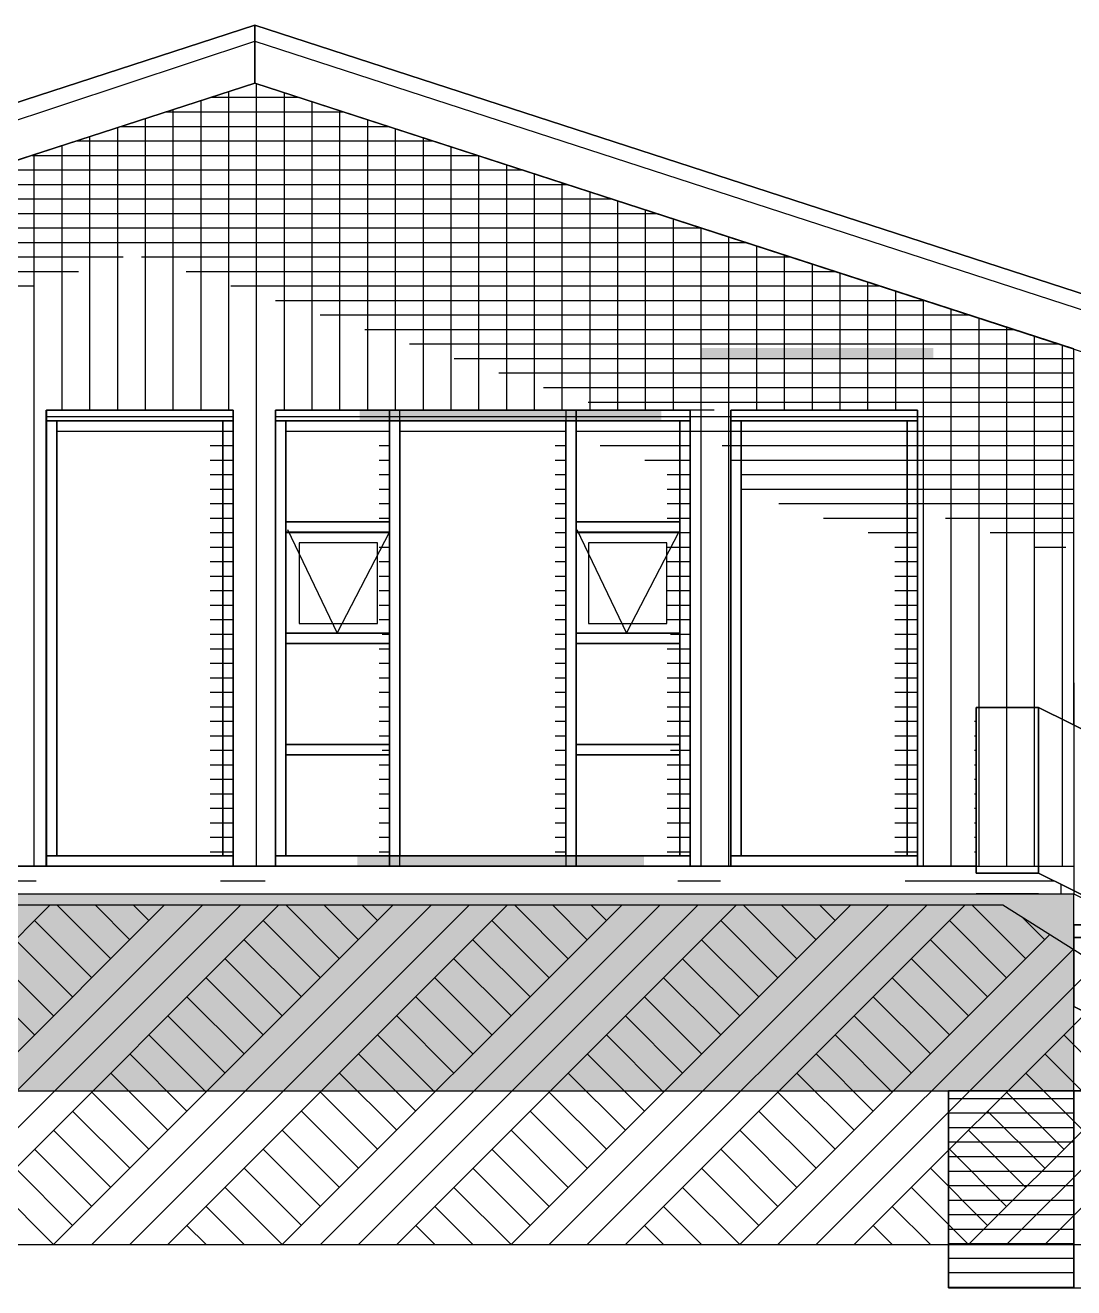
# Model space of a CAD drawing. Header units: millimetres. Extents: x -242231 to 419123, y -2399 to 525285.
# Drawn here: x -213990 to -208934, y 79972 to 86063 of the extents above; entities that cross this region are included whole.
import ezdxf

# ---------------------------------------------------------------- set-up
doc = ezdxf.new("R2010")
doc.units = ezdxf.units.MM
for name, color, linetype in [('2D lines', 7, 'Continuous'), ('Marker - Section', 7, 'Continuous'), ('Roof', 7, 'Continuous'), ('Slabs', 7, 'Continuous'), ('Stairs', 7, 'Continuous'), ('Walls', 7, 'Continuous')]:
    doc.layers.add(name, color=color, linetype=linetype)

msp = doc.modelspace()

# ---------------------------------------------------------------- hatches: boundary and pattern name
at = {"layer": 'Marker - Section', "linetype": 'Continuous', "lineweight": 15}
for points in [[(-210730.669, 84505.099), (-210730.669, 84455.099), (-209610.766, 84455.099), (-209610.766, 84505.099)], [(-212377.391, 84205.099), (-212377.391, 84155.099), (-210923.185, 84155.099), (-210923.185, 84205.099)]]:
    msp.add_hatch(color=253, dxfattribs=at).paths.add_polyline_path(points, flags=0)
at = {"layer": 'Marker - Section', "linetype": 'Continuous', "lineweight": 0}
msp.add_hatch(color=255, dxfattribs=at).paths.add_polyline_path([(-212389.832, 82055.099), (-212389.832, 82005.099), (-211006.419, 82005.099), (-211006.419, 82055.099)], flags=0)
at = {"layer": 'Slabs', "linetype": 'Continuous', "lineweight": 0}
msp.add_hatch(color=255, dxfattribs=at).paths.add_polyline_path([(-224769.473, 80921.899), (-208934.275, 80921.899), (-208934.275, 81871.899), (-224769.473, 81871.899)], flags=0)

# ---------------------------------------------------------------- linework, layer by layer
for p, q in [((-212883.536, 86062.809), (-217522.532, 84555.508)), ((-208333.647, 84584.46), (-212883.536, 86062.809)), ((-212883.536, 86062.809), (-212883.536, 85784.178)), ((-212883.536, 85784.178), (-212883.536, 86062.809)), ((-217440.645, 84303.484), (-212883.536, 85784.178)), ((-212883.536, 85784.178), (-214433.524, 85280.557)), ((-208934.275, 84500.986), (-212883.536, 85784.178)), ((-212883.536, 85784.178), (-208415.534, 84332.437)), ((-208934.275, 82687.463), (-208934.275, 84500.986)), ((-213888.356, 82005.099), (-213888.356, 84205.099)), ((-213888.356, 84205.099), (-212988.356, 84205.099)), ((-212988.356, 84205.099), (-213888.356, 84205.099)), ((-213888.356, 84205.099), (-213888.356, 84155.099)), ((-212988.356, 84205.099), (-212988.356, 82005.099)), ((-212988.356, 84155.099), (-212988.356, 84205.099)), ((-212783.854, 82005.099), (-212783.854, 84205.099)), ((-212783.854, 84205.099), (-210784.259, 84205.099)), ((-212233.854, 84205.099), (-212783.854, 84205.099)), ((-212783.854, 84205.099), (-212783.854, 84155.099)), ((-212233.854, 84155.099), (-212233.854, 84205.099)), ((-211333.854, 84205.099), (-212233.854, 84205.099)), ((-212233.854, 84205.099), (-212233.854, 84155.099)), ((-210784.259, 84205.099), (-211333.854, 84205.099)), ((-211333.854, 84205.099), (-211333.854, 84155.099)), ((-211333.854, 84155.099), (-211333.854, 84205.099)), ((-210784.259, 84205.099), (-210784.259, 82005.099)), ((-210784.259, 84155.099), (-210784.259, 84205.099)), ((-210587.474, 82005.099), (-210587.474, 84205.099)), ((-210587.474, 84205.099), (-209687.474, 84205.099)), ((-209687.474, 84205.099), (-210587.474, 84205.099)), ((-210587.474, 84205.099), (-210587.474, 84155.099)), ((-209687.474, 84205.099), (-209687.474, 82005.099)), ((-209687.474, 84155.099), (-209687.474, 84205.099)), ((-213888.356, 84155.099), (-213838.356, 84155.099)), ((-213838.356, 84155.099), (-213888.356, 84155.099)), ((-213888.356, 84155.099), (-213888.356, 82055.099)), ((-213038.356, 84155.099), (-213838.356, 84155.099)), ((-213838.356, 84155.099), (-213838.356, 82055.099)), ((-213838.356, 84155.099), (-213038.356, 84155.099)), ((-213838.356, 82055.099), (-213838.356, 84155.099)), ((-213038.356, 82055.099), (-213038.356, 84155.099)), ((-213038.356, 84155.099), (-212988.356, 84155.099)), ((-213038.356, 84155.099), (-213038.356, 82055.099)), ((-212988.356, 84155.099), (-213038.356, 84155.099)), ((-212988.356, 82055.099), (-212988.356, 84155.099)), ((-212733.854, 84155.099), (-212783.854, 84155.099)), ((-212783.854, 84155.099), (-212783.854, 82055.099)), ((-212783.854, 84155.099), (-212733.854, 84155.099)), ((-212233.854, 84155.099), (-212733.854, 84155.099)), ((-212733.854, 84155.099), (-212733.854, 83667.674)), ((-212733.854, 82055.099), (-212733.854, 84155.099)), ((-212733.854, 84155.099), (-212233.854, 84155.099)), ((-212233.854, 83667.674), (-212233.854, 84155.099)), ((-212233.854, 84155.099), (-212183.854, 84155.099)), ((-212183.854, 84155.099), (-212233.854, 84155.099)), ((-212233.854, 84155.099), (-212233.854, 82055.099)), ((-211384.259, 84155.099), (-212183.854, 84155.099)), ((-212183.854, 84155.099), (-212183.854, 82055.099)), ((-212183.854, 84155.099), (-211383.854, 84155.099)), ((-212183.854, 82055.099), (-212183.854, 84155.099)), ((-211383.854, 84155.099), (-211384.259, 84155.099)), ((-211384.259, 84155.099), (-211384.259, 82055.099)), ((-211384.259, 82055.099), (-211384.259, 84155.099)), ((-211383.854, 82055.099), (-211383.854, 84155.099)), ((-211383.854, 84155.099), (-211333.854, 84155.099)), ((-211383.854, 84155.099), (-211383.854, 82055.099)), ((-211333.854, 84155.099), (-211383.854, 84155.099)), ((-210834.259, 84155.099), (-211333.854, 84155.099)), ((-211333.854, 84155.099), (-211333.854, 83667.674)), ((-211333.854, 84155.099), (-210834.259, 84155.099)), ((-211333.854, 82055.099), (-211333.854, 84155.099)), ((-210834.259, 83667.674), (-210834.259, 84155.099)), ((-210834.259, 84155.099), (-210784.259, 84155.099)), ((-210834.259, 84155.099), (-210834.259, 82055.099)), ((-210784.259, 84155.099), (-210834.259, 84155.099)), ((-210784.259, 82055.099), (-210784.259, 84155.099)), ((-210587.474, 84155.099), (-210537.474, 84155.099)), ((-210537.474, 84155.099), (-210587.474, 84155.099)), ((-210587.474, 84155.099), (-210587.474, 82055.099)), ((-209737.474, 84155.099), (-210537.474, 84155.099)), ((-210537.474, 84155.099), (-210537.474, 82055.099)), ((-210537.474, 84155.099), (-209737.474, 84155.099)), ((-210537.474, 82055.099), (-210537.474, 84155.099)), ((-209737.474, 82055.099), (-209737.474, 84155.099)), ((-209737.474, 84155.099), (-209687.474, 84155.099)), ((-209737.474, 84155.099), (-209737.474, 82055.099)), ((-209687.474, 84155.099), (-209737.474, 84155.099)), ((-209687.474, 82055.099), (-209687.474, 84155.099)), ((-212733.854, 83667.674), (-212233.854, 83667.674)), ((-212233.854, 83667.674), (-212733.854, 83667.674)), ((-212733.854, 83667.674), (-212733.854, 83617.574)), ((-212233.854, 83617.574), (-212233.854, 83667.674)), ((-211333.854, 83667.674), (-210834.259, 83667.674)), ((-211333.854, 83667.674), (-211333.854, 83617.574)), ((-210834.259, 83667.674), (-211333.854, 83667.674)), ((-210834.259, 83617.574), (-210834.259, 83667.674)), ((-212233.854, 83617.574), (-212733.854, 83617.574)), ((-212733.854, 83617.574), (-212733.854, 83130.149)), ((-212733.854, 83617.574), (-212233.854, 83617.574)), ((-212233.854, 83130.149), (-212233.854, 83617.574)), ((-210834.259, 83617.574), (-211333.854, 83617.574)), ((-211333.854, 83617.574), (-211333.854, 83130.149)), ((-211333.854, 83617.574), (-210834.259, 83617.574)), ((-210834.259, 83130.149), (-210834.259, 83617.574)), ((-212733.854, 83130.149), (-212233.854, 83130.149)), ((-212233.854, 83130.149), (-212733.854, 83130.149)), ((-212733.854, 83130.149), (-212733.854, 83080.049)), ((-212233.854, 83080.049), (-212733.854, 83080.049)), ((-212733.854, 83080.049), (-212733.854, 82592.624)), ((-212733.854, 83080.049), (-212233.854, 83080.049)), ((-212233.854, 83080.049), (-212233.854, 83130.149)), ((-212233.854, 82592.624), (-212233.854, 83080.049)), ((-211333.854, 83130.149), (-210834.259, 83130.149)), ((-211333.854, 83130.149), (-211333.854, 83080.049)), ((-210834.259, 83130.149), (-211333.854, 83130.149)), ((-210834.259, 83080.049), (-211333.854, 83080.049)), ((-211333.854, 83080.049), (-211333.854, 82592.624)), ((-211333.854, 83080.049), (-210834.259, 83080.049)), ((-210834.259, 83080.049), (-210834.259, 83130.149)), ((-210834.259, 82592.624), (-210834.259, 83080.049)), ((-209405.335, 82771.799), (-209405.335, 82771.899)), ((-209405.335, 82771.899), (-209103.935, 82771.899)), ((-209103.935, 82771.899), (-209405.335, 82771.899)), ((-209405.335, 82771.899), (-209405.335, 82771.799)), ((-209405.335, 82005.099), (-209405.335, 82771.799)), ((-209405.335, 82771.799), (-209103.935, 82771.799)), ((-209103.935, 82771.799), (-209405.335, 82771.799)), ((-209405.335, 82771.799), (-209405.335, 81972.099)), ((-209103.935, 82771.899), (-208934.275, 82687.463)), ((-209103.935, 82771.799), (-209103.935, 82771.899)), ((-208802.535, 82621.899), (-209103.935, 82771.899)), ((-209103.935, 82771.899), (-209103.935, 82771.799)), ((-209103.935, 81972.099), (-209103.935, 82771.799)), ((-209103.935, 82771.799), (-208802.535, 82621.799)), ((-208802.535, 82621.799), (-209103.935, 82771.799)), ((-209103.935, 82771.799), (-209103.935, 81972.099)), ((-212733.854, 82592.624), (-212233.854, 82592.624)), ((-212233.854, 82592.624), (-212733.854, 82592.624)), ((-212733.854, 82592.624), (-212733.854, 82542.524)), ((-212233.854, 82542.524), (-212733.854, 82542.524)), ((-212733.854, 82542.524), (-212733.854, 82055.099)), ((-212733.854, 82542.524), (-212233.854, 82542.524)), ((-212233.854, 82542.524), (-212233.854, 82592.624)), ((-212233.854, 82055.099), (-212233.854, 82542.524)), ((-211333.854, 82592.624), (-210834.259, 82592.624)), ((-211333.854, 82592.624), (-211333.854, 82542.524)), ((-210834.259, 82592.624), (-211333.854, 82592.624)), ((-210834.259, 82542.524), (-211333.854, 82542.524)), ((-211333.854, 82542.524), (-211333.854, 82055.099)), ((-211333.854, 82542.524), (-210834.259, 82542.524)), ((-210834.259, 82542.524), (-210834.259, 82592.624)), ((-210834.259, 82055.099), (-210834.259, 82542.524)), ((-213888.356, 82055.099), (-213838.356, 82055.099)), ((-213838.356, 82055.099), (-213888.356, 82055.099)), ((-213888.356, 82055.099), (-213888.356, 82005.099)), ((-213838.356, 82055.099), (-213038.356, 82055.099)), ((-213038.356, 82055.099), (-213838.356, 82055.099)), ((-213038.356, 82055.099), (-212988.356, 82055.099)), ((-212988.356, 82055.099), (-213038.356, 82055.099)), ((-212988.356, 82005.099), (-212988.356, 82055.099)), ((-212783.854, 82055.099), (-212733.854, 82055.099)), ((-212733.854, 82055.099), (-212783.854, 82055.099)), ((-212783.854, 82055.099), (-212783.854, 82005.099)), ((-212733.854, 82055.099), (-212233.854, 82055.099)), ((-212233.854, 82055.099), (-212733.854, 82055.099)), ((-212233.854, 82005.099), (-212233.854, 82055.099)), ((-212183.854, 82055.099), (-212233.854, 82055.099)), ((-212233.854, 82055.099), (-212233.854, 82005.099)), ((-212233.854, 82055.099), (-212183.854, 82055.099)), ((-212183.854, 82055.099), (-211384.259, 82055.099)), ((-211383.854, 82055.099), (-212183.854, 82055.099)), ((-211384.259, 82055.099), (-211383.854, 82055.099)), ((-211333.854, 82055.099), (-211383.854, 82055.099)), ((-211383.854, 82055.099), (-211333.854, 82055.099)), ((-211333.854, 82055.099), (-210834.259, 82055.099)), ((-210834.259, 82055.099), (-211333.854, 82055.099)), ((-211333.854, 82055.099), (-211333.854, 82005.099)), ((-211333.854, 82005.099), (-211333.854, 82055.099)), ((-210784.259, 82055.099), (-210834.259, 82055.099)), ((-210834.259, 82055.099), (-210784.259, 82055.099)), ((-210784.259, 82005.099), (-210784.259, 82055.099)), ((-210587.474, 82055.099), (-210537.474, 82055.099)), ((-210537.474, 82055.099), (-210587.474, 82055.099)), ((-210587.474, 82055.099), (-210587.474, 82005.099)), ((-210537.474, 82055.099), (-209737.474, 82055.099)), ((-209737.474, 82055.099), (-210537.474, 82055.099)), ((-209737.474, 82055.099), (-209687.474, 82055.099)), ((-209687.474, 82055.099), (-209737.474, 82055.099)), ((-209687.474, 82005.099), (-209687.474, 82055.099)), ((-214433.524, 82005.099), (-213888.356, 82005.099)), ((-209405.335, 82005.099), (-214153.524, 82005.099)), ((-213888.356, 82005.099), (-212988.356, 82005.099)), ((-212988.356, 82005.099), (-212783.854, 82005.099)), ((-212783.854, 82005.099), (-212233.854, 82005.099)), ((-212233.854, 82005.099), (-211333.854, 82005.099)), ((-211333.854, 82005.099), (-210784.259, 82005.099)), ((-210784.259, 82005.099), (-210587.474, 82005.099)), ((-210587.474, 82005.099), (-209687.474, 82005.099)), ((-209687.474, 82005.099), (-209405.335, 82005.099)), ((-209405.335, 81972.099), (-209405.335, 82005.099)), ((-209103.935, 81972.099), (-209405.335, 81972.099)), ((-209405.335, 81972.099), (-209405.335, 81971.999)), ((-209405.335, 81972.099), (-209103.935, 81972.099)), ((-209405.335, 81971.999), (-209405.335, 81972.099)), ((-209405.335, 81971.999), (-209103.935, 81971.999)), ((-209103.935, 81971.999), (-209405.335, 81971.999)), ((-209103.935, 81971.999), (-209103.935, 81972.099)), ((-208802.535, 81822.099), (-209103.935, 81972.099)), ((-209103.935, 81972.099), (-209103.935, 81971.999)), ((-209103.935, 81972.099), (-208802.535, 81822.099)), ((-209103.935, 81971.999), (-208802.535, 81821.999)), ((-208994.477, 81917.524), (-209103.935, 81971.999)), ((-214373.817, 81871.899), (-209405.335, 81871.899)), ((-209103.935, 81871.999), (-209405.335, 81871.999)), ((-209405.335, 81871.999), (-209405.335, 81871.899)), ((-209405.335, 81871.899), (-209405.335, 81871.999)), ((-209405.335, 81871.999), (-209103.935, 81871.999)), ((-209405.335, 81871.899), (-209103.935, 81871.899)), ((-209103.935, 81871.899), (-209103.935, 81871.999)), ((-209103.935, 81871.999), (-209103.935, 81871.899)), ((-209103.935, 81871.899), (-208994.477, 81871.899)), ((-208994.477, 81871.899), (-208994.477, 81917.524)), ((-208934.275, 81721.999), (-208934.275, 81661.999)), ((-208802.535, 81721.999), (-208934.275, 81721.999)), ((-208852.535, 81661.999), (-208934.275, 81661.999)), ((-208934.275, 81661.999), (-208934.275, 81329.28)), ((-208934.275, 81661.999), (-208802.535, 81661.999)), ((-208934.275, 81329.28), (-208852.535, 81288.6)), ((-208934.275, 80921.899), (-209538.468, 80921.899)), ((-209538.468, 80921.899), (-209538.468, 79971.899)), ((-208934.275, 79971.899), (-208934.275, 80921.899)), ((-193043.553, 80921.899), (-208934.275, 80921.899)), ((-208934.275, 80921.899), (-208934.275, 79971.899)), ((-209538.468, 79971.899), (-208934.275, 79971.899)), ((-208934.275, 79971.899), (-193043.553, 79971.899))]:
    msp.add_line(p, q)
at = {"layer": '2D lines', "linetype": 'Continuous'}
for p, q in [((-217447.875, 84475.099), (-212883.536, 85986.134)), ((-212883.536, 85986.134), (-208356.027, 84515.057)), ((-210667.613, 84205.099), (-212481.427, 84205.099)), ((-212000.397, 84205.099), (-211127.866, 84205.099)), ((-212110.726, 84155.099), (-211385.093, 84155.099)), ((-212726.428, 83630.225), (-212485.897, 83130.149)), ((-211331.035, 83630.225), (-211090.503, 83130.149)), ((-212485.897, 83130.149), (-212233.854, 83617.574)), ((-211090.503, 83130.149), (-210838.461, 83617.574)), ((-212308.229, 82055.099), (-211020.291, 82055.099)), ((-212776.257, 82005.099), (-210575.043, 82005.099))]:
    msp.add_line(p, q, dxfattribs=at)
at = {"layer": 'Marker - Section', "linetype": 'Continuous'}
for p, q in [((-212883.092, 85783.653), (-214500.216, 85258.44)), ((-208933.831, 84500.46), (-212883.092, 85783.653)), ((-213889.853, 82005.099), (-213889.853, 84205.099)), ((-213889.853, 84205.099), (-212988.356, 84205.099)), ((-212988.356, 84205.099), (-212988.356, 82005.099)), ((-212783.854, 82005.099), (-212783.854, 84205.099)), ((-212783.854, 84205.099), (-210783.747, 84205.099)), ((-210783.747, 84205.099), (-210783.747, 82005.099)), ((-210586.562, 84205.099), (-209687.474, 84205.099)), ((-210586.562, 82005.099), (-210586.562, 84205.099)), ((-209687.474, 84205.099), (-209687.474, 82005.099)), ((-212668.973, 83565.04), (-212668.973, 83176.348)), ((-212291.479, 83565.04), (-212668.973, 83565.04)), ((-212291.479, 83176.348), (-212291.479, 83565.04)), ((-211273.58, 83565.04), (-211273.58, 83176.348)), ((-210896.086, 83565.04), (-211273.58, 83565.04)), ((-210896.086, 83176.348), (-210896.086, 83565.04)), ((-212668.973, 83176.348), (-212291.479, 83176.348)), ((-211273.58, 83176.348), (-210896.086, 83176.348)), ((-208933.831, 82890.421), (-208934.275, 81871.899)), ((-214500.216, 82005.099), (-213889.853, 82005.099)), ((-212988.356, 82005.099), (-212783.854, 82005.099)), ((-210783.747, 82005.099), (-210586.562, 82005.099)), ((-209687.474, 82005.099), (-208933.831, 82005.099)), ((-208934.275, 81871.899), (-207303.93, 81052.205)), ((-209275.803, 81817.105), (-233508.406, 81817.105)), ((-207782.294, 80874.061), (-209275.803, 81817.105)), ((-233508.406, 80180.428), (-200818.017, 80180.428))]:
    msp.add_line(p, q, dxfattribs=at)
at = {"layer": 'Marker - Section', "color": 251, "linetype": 'Continuous', "lineweight": 25}
for p, q in [((-212876.398, 85781.478), (-212876.398, 82005.099)), ((-213010.398, 85742.307), (-213010.398, 84205.099)), ((-212742.398, 85737.939), (-212742.398, 84205.099)), ((-213278.398, 85655.265), (-213278.398, 84205.099)), ((-213144.398, 85698.786), (-213144.398, 84205.099)), ((-212608.398, 85694.4), (-212608.398, 84205.099)), ((-212474.398, 85650.86), (-212474.398, 84205.099)), ((-213412.398, 85611.744), (-213412.398, 84205.099)), ((-212340.398, 85607.321), (-212340.398, 84205.099)), ((-213680.398, 85524.702), (-213680.398, 84205.099)), ((-213546.398, 85568.223), (-213546.398, 84205.099)), ((-212206.398, 85563.782), (-212206.398, 84205.099)), ((-212072.398, 85520.243), (-212072.398, 84205.099)), ((-213814.398, 85481.181), (-213814.398, 84205.099)), ((-211938.398, 85476.703), (-211938.398, 84205.099)), ((-213948.398, 85437.661), (-213948.398, 82005.099)), ((-211804.398, 85433.164), (-211804.398, 84205.099)), ((-211670.398, 85389.625), (-211670.398, 84205.099)), ((-211536.398, 85346.086), (-211536.398, 84205.099)), ((-211402.398, 85302.546), (-211402.398, 84205.099)), ((-211268.398, 85259.007), (-211268.398, 84205.099)), ((-211134.398, 85215.468), (-211134.398, 84205.099)), ((-211000.398, 85171.929), (-211000.398, 84205.099)), ((-210866.398, 85128.389), (-210866.398, 84205.099)), ((-210732.398, 85084.85), (-210732.398, 82005.099)), ((-210598.398, 85041.311), (-210598.398, 82005.099)), ((-210464.398, 84997.772), (-210464.398, 84205.099)), ((-210330.398, 84954.232), (-210330.398, 84205.099)), ((-210196.398, 84910.693), (-210196.398, 84205.099)), ((-210062.398, 84867.154), (-210062.398, 84205.099)), ((-209928.398, 84823.615), (-209928.398, 84205.099)), ((-209794.398, 84780.076), (-209794.398, 84205.099)), ((-209660.398, 84736.536), (-209660.398, 82005.099)), ((-209526.398, 84692.997), (-209526.398, 82005.099)), ((-209392.398, 84649.458), (-209392.398, 82005.099)), ((-209258.398, 84605.919), (-209258.398, 82005.099)), ((-209124.398, 84562.379), (-209124.398, 82005.099)), ((-208990.398, 84518.84), (-208990.398, 82005.099))]:
    msp.add_line(p, q, dxfattribs=at)
at = {"layer": 'Marker - Section', "color": 1, "linetype": 'Continuous', "lineweight": 0}
for p, q in [((-215508.626, 80180.428), (-213871.948, 81817.105)), ((-214957.082, 80180.428), (-213320.405, 81817.105)), ((-214773.235, 80180.428), (-213136.557, 81817.105)), ((-214589.387, 80180.428), (-212952.71, 81817.105)), ((-214405.539, 80180.428), (-212768.862, 81817.105)), ((-213853.996, 80180.428), (-212217.319, 81817.105)), ((-213578.224, 81559.286), (-213836.043, 81817.105)), ((-213670.148, 80180.428), (-212033.471, 81817.105)), ((-213486.3, 81651.21), (-213652.196, 81817.105)), ((-213486.3, 80180.428), (-211849.623, 81817.105)), ((-213394.377, 81743.134), (-213468.348, 81817.105)), ((-213302.453, 80180.428), (-211665.775, 81817.105)), ((-212750.909, 80180.428), (-211114.232, 81817.105)), ((-212475.138, 81559.286), (-212732.957, 81817.105)), ((-212567.062, 80180.428), (-210930.384, 81817.105)), ((-212383.214, 81651.21), (-212549.109, 81817.105)), ((-212383.214, 80180.428), (-210746.537, 81817.105)), ((-212291.29, 81743.134), (-212365.261, 81817.105)), ((-212199.366, 80180.428), (-210562.689, 81817.105)), ((-211647.823, 80180.428), (-210011.146, 81817.105)), ((-211372.051, 81559.286), (-211629.87, 81817.105)), ((-211463.975, 80180.428), (-209827.298, 81817.105)), ((-211280.127, 81651.21), (-211446.023, 81817.105)), ((-211280.127, 80180.428), (-209643.45, 81817.105)), ((-211188.203, 81743.134), (-211262.175, 81817.105)), ((-211096.28, 80180.428), (-209459.602, 81817.105)), ((-210268.965, 81559.286), (-210526.784, 81817.105)), ((-210177.041, 81651.21), (-210342.936, 81817.105)), ((-210085.117, 81743.134), (-210159.088, 81817.105)), ((-209165.878, 81559.286), (-209423.697, 81817.105)), ((-213670.148, 81467.362), (-213945.92, 81743.134)), ((-212567.062, 81467.362), (-212842.833, 81743.134)), ((-211463.975, 81467.362), (-211739.747, 81743.134)), ((-210360.889, 81467.362), (-210636.66, 81743.134)), ((-209257.802, 81467.362), (-209533.574, 81743.134)), ((-209073.954, 81651.21), (-209178.255, 81755.51)), ((-213762.072, 81375.438), (-214037.844, 81651.21)), ((-212658.985, 81375.438), (-212934.757, 81651.21)), ((-211555.899, 81375.438), (-211831.671, 81651.21)), ((-210452.812, 81375.438), (-210728.584, 81651.21)), ((-210544.736, 80180.428), (-209050.391, 81674.773)), ((-209349.726, 81375.438), (-209625.498, 81651.21)), ((-213853.996, 81283.514), (-214129.768, 81559.286)), ((-212750.909, 81283.514), (-213026.681, 81559.286)), ((-211647.823, 81283.514), (-211923.594, 81559.286)), ((-210544.736, 81283.514), (-210820.508, 81559.286)), ((-210360.889, 80180.428), (-208937.699, 81603.617)), ((-209441.65, 81283.514), (-209717.421, 81559.286)), ((-210177.041, 80180.428), (-208825.008, 81532.46)), ((-213945.92, 81191.59), (-214221.691, 81467.362)), ((-212842.833, 81191.59), (-213118.605, 81467.362)), ((-211739.747, 81191.59), (-212015.518, 81467.362)), ((-210636.66, 81191.59), (-210912.432, 81467.362)), ((-209993.193, 80180.428), (-208712.317, 81461.304)), ((-209533.574, 81191.59), (-209809.345, 81467.362)), ((-212934.757, 81099.666), (-213210.529, 81375.438)), ((-211831.671, 81099.666), (-212107.442, 81375.438)), ((-210728.584, 81099.666), (-211004.356, 81375.438)), ((-209625.498, 81099.666), (-209901.269, 81375.438)), ((-213026.681, 81007.743), (-213302.453, 81283.514)), ((-211923.594, 81007.743), (-212199.366, 81283.514)), ((-210820.508, 81007.743), (-211096.28, 81283.514)), ((-209717.421, 81007.743), (-209993.193, 81283.514)), ((-209441.65, 80180.428), (-208374.243, 81247.834)), ((-213118.605, 80915.819), (-213394.377, 81191.59)), ((-212015.518, 80915.819), (-212291.29, 81191.59)), ((-210912.432, 80915.819), (-211188.203, 81191.59)), ((-209809.345, 80915.819), (-210085.117, 81191.59)), ((-209257.802, 80180.428), (-208261.552, 81176.678)), ((-208706.259, 80915.819), (-208982.03, 81191.59)), ((-213210.529, 80823.895), (-213486.3, 81099.666)), ((-212107.442, 80823.895), (-212383.214, 81099.666)), ((-211004.356, 80823.895), (-211280.127, 81099.666)), ((-209901.269, 80823.895), (-210177.041, 81099.666)), ((-209073.954, 80180.428), (-208148.861, 81105.521)), ((-208798.183, 80823.895), (-209073.954, 81099.666)), ((-213302.453, 80731.971), (-213578.224, 81007.743)), ((-212199.366, 80731.971), (-212475.138, 81007.743)), ((-211096.28, 80731.971), (-211372.051, 81007.743)), ((-209993.193, 80731.971), (-210268.965, 81007.743)), ((-208890.106, 80731.971), (-209165.878, 81007.743)), ((-213394.377, 80640.047), (-213670.148, 80915.819)), ((-212291.29, 80640.047), (-212567.062, 80915.819)), ((-211188.203, 80640.047), (-211463.975, 80915.819)), ((-210085.117, 80640.047), (-210360.889, 80915.819)), ((-208982.03, 80640.047), (-209257.802, 80915.819)), ((-213486.3, 80548.123), (-213762.072, 80823.895)), ((-212383.214, 80548.123), (-212658.985, 80823.895)), ((-211280.127, 80548.123), (-211555.899, 80823.895)), ((-210177.041, 80548.123), (-210452.812, 80823.895)), ((-209073.954, 80548.123), (-209349.726, 80823.895)), ((-213578.224, 80456.199), (-213853.996, 80731.971)), ((-212475.138, 80456.199), (-212750.909, 80731.971)), ((-211372.051, 80456.199), (-211647.823, 80731.971)), ((-210268.965, 80456.199), (-210544.736, 80731.971)), ((-209165.878, 80456.199), (-209441.65, 80731.971)), ((-213670.148, 80364.275), (-213945.92, 80640.047)), ((-212567.062, 80364.275), (-212842.833, 80640.047)), ((-211463.975, 80364.275), (-211739.747, 80640.047)), ((-210360.889, 80364.275), (-210636.66, 80640.047)), ((-209257.802, 80364.275), (-209533.574, 80640.047)), ((-213762.072, 80272.352), (-214037.844, 80548.123)), ((-212658.985, 80272.352), (-212934.757, 80548.123)), ((-211555.899, 80272.352), (-211831.671, 80548.123)), ((-210452.812, 80272.352), (-210728.584, 80548.123)), ((-209349.726, 80272.352), (-209625.498, 80548.123)), ((-213853.996, 80180.428), (-214129.768, 80456.199)), ((-212750.909, 80180.428), (-213026.681, 80456.199)), ((-211647.823, 80180.428), (-211923.594, 80456.199)), ((-210544.736, 80180.428), (-210820.508, 80456.199)), ((-209441.65, 80180.428), (-209717.421, 80456.199)), ((-212934.757, 80180.428), (-213118.605, 80364.275)), ((-211831.671, 80180.428), (-212015.518, 80364.275)), ((-210728.584, 80180.428), (-210912.432, 80364.275)), ((-209625.498, 80180.428), (-209809.345, 80364.275)), ((-213118.605, 80180.428), (-213210.529, 80272.352)), ((-212015.518, 80180.428), (-212107.442, 80272.352)), ((-210912.432, 80180.428), (-211004.356, 80272.352)), ((-209809.345, 80180.428), (-209901.269, 80272.352))]:
    msp.add_line(p, q, dxfattribs=at)
at = {"layer": 'Roof', "linetype": 'Continuous'}
for p, q in [((-217522.532, 84555.508), (-212883.536, 86062.809)), ((-212883.536, 86062.809), (-208333.647, 84584.46)), ((-212883.536, 85784.178), (-212883.536, 86062.809)), ((-217440.645, 84303.484), (-212883.536, 85784.178)), ((-212883.536, 85784.178), (-208415.534, 84332.437))]:
    msp.add_line(p, q, dxfattribs=at)
at = {"layer": 'Roof', "color": 251, "linetype": 'Continuous', "lineweight": 25}
for p, q in [((-212887.143, 85995.099), (-212883.536, 85995.099)), ((-212887.143, 85925.099), (-212883.536, 85925.099)), ((-212887.143, 85855.099), (-212883.536, 85855.099)), ((-212887.143, 85785.099), (-212883.536, 85785.099))]:
    msp.add_line(p, q, dxfattribs=at)
at = {"layer": 'Slabs', "linetype": 'Continuous'}
for p, q in [((-213888.356, 82005.099), (-212988.356, 82005.099)), ((-212783.854, 82005.099), (-210784.259, 82005.099)), ((-210587.474, 82005.099), (-209687.474, 82005.099)), ((-224769.473, 81871.899), (-208934.275, 81871.899)), ((-208994.477, 81871.899), (-208994.477, 81917.524)), ((-208934.275, 80921.899), (-208934.275, 81871.899)), ((-224769.473, 80921.899), (-208934.275, 80921.899)), ((-209538.468, 79971.899), (-209538.468, 80921.899)), ((-208934.275, 80921.899), (-193043.553, 80921.899)), ((-208934.275, 79971.899), (-208934.275, 80921.899)), ((-209538.468, 79971.899), (-208934.275, 79971.899)), ((-208934.275, 79971.899), (-193043.553, 79971.899))]:
    msp.add_line(p, q, dxfattribs=at)
at = {"layer": 'Slabs', "color": 251, "linetype": 'Continuous', "lineweight": 25}
for p, q in [((-214373.817, 81935.099), (-213937.853, 81935.099)), ((-213048.35, 81935.099), (-212833.352, 81935.099)), ((-210844.253, 81935.099), (-210636.971, 81935.099)), ((-209747.468, 81935.099), (-209029.791, 81935.099)), ((-209538.468, 80885.099), (-208934.275, 80885.099)), ((-209538.468, 80815.099), (-208934.275, 80815.099)), ((-209538.468, 80745.099), (-208934.275, 80745.099)), ((-209538.468, 80675.099), (-208934.275, 80675.099)), ((-209538.468, 80605.099), (-208934.275, 80605.099)), ((-209538.468, 80535.099), (-208934.275, 80535.099)), ((-209538.468, 80465.099), (-208934.275, 80465.099)), ((-209538.468, 80395.099), (-208934.275, 80395.099)), ((-209538.468, 80325.099), (-208934.275, 80325.099)), ((-209538.468, 80255.099), (-208934.275, 80255.099)), ((-209538.468, 80185.099), (-208934.275, 80185.099)), ((-209538.468, 80115.099), (-208934.275, 80115.099)), ((-209538.468, 80045.099), (-208934.275, 80045.099)), ((-209538.468, 79975.099), (-208934.275, 79975.099))]:
    msp.add_line(p, q, dxfattribs=at)
at = {"layer": 'Stairs', "linetype": 'Continuous'}
for p, q in [((-209103.935, 82771.899), (-209405.335, 82771.899)), ((-209405.335, 81972.099), (-209405.335, 82771.799)), ((-208802.535, 82621.899), (-209103.935, 82771.899)), ((-209103.935, 81971.999), (-209405.335, 81971.999)), ((-208802.535, 81821.999), (-209103.935, 81971.999)), ((-209405.335, 81871.999), (-209103.935, 81871.999)), ((-209405.335, 81871.899), (-209405.335, 81871.999)), ((-209103.935, 81871.899), (-209103.935, 81871.999)), ((-208934.275, 81721.999), (-208802.535, 81721.999)), ((-208852.535, 81661.999), (-208934.275, 81661.999)), ((-208852.535, 81288.6), (-208934.275, 81329.28))]:
    msp.add_line(p, q, dxfattribs=at)
at = {"layer": 'Walls', "color": 251, "linetype": 'Continuous', "lineweight": 25}
for p, q in [((-213096.14, 85715.099), (-212670.932, 85715.099)), ((-213311.578, 85645.099), (-212455.494, 85645.099)), ((-213527.016, 85575.099), (-212240.056, 85575.099)), ((-213742.453, 85505.099), (-212024.619, 85505.099)), ((-213957.891, 85435.099), (-211809.181, 85435.099)), ((-214173.329, 85365.099), (-211593.743, 85365.099)), ((-214388.767, 85295.099), (-211378.305, 85295.099)), ((-214433.524, 85225.099), (-211162.867, 85225.099)), ((-214433.524, 85155.099), (-210947.429, 85155.099)), ((-214433.524, 85085.099), (-210731.992, 85085.099)), ((-214433.524, 85015.099), (-210516.554, 85015.099)), ((-214433.524, 84945.099), (-213517.845, 84945.099)), ((-213430.717, 84945.099), (-210301.116, 84945.099)), ((-214433.524, 84875.099), (-213733.282, 84875.099)), ((-213215.279, 84875.099), (-210085.678, 84875.099)), ((-214433.524, 84805.099), (-213948.72, 84805.099)), ((-212999.842, 84805.099), (-209870.24, 84805.099)), ((-212784.404, 84735.099), (-209654.802, 84735.099)), ((-212568.966, 84665.099), (-209439.365, 84665.099)), ((-212353.528, 84595.099), (-209223.927, 84595.099)), ((-212138.09, 84525.099), (-209008.489, 84525.099)), ((-211922.652, 84455.099), (-208934.275, 84455.099)), ((-211707.215, 84385.099), (-208934.275, 84385.099)), ((-211491.777, 84315.099), (-208934.275, 84315.099)), ((-211276.339, 84245.099), (-208934.275, 84245.099)), ((-213888.356, 84175.099), (-212988.356, 84175.099)), ((-212783.854, 84175.099), (-212233.854, 84175.099)), ((-212233.854, 84175.099), (-211333.854, 84175.099)), ((-211333.854, 84175.099), (-210784.259, 84175.099)), ((-210784.259, 84175.099), (-210587.474, 84175.099)), ((-210587.474, 84175.099), (-209687.474, 84175.099)), ((-209687.474, 84175.099), (-208934.275, 84175.099)), ((-213838.356, 84105.099), (-213038.356, 84105.099)), ((-213038.356, 84105.099), (-212988.356, 84105.099)), ((-212733.854, 84105.099), (-212233.854, 84105.099)), ((-212183.854, 84105.099), (-211384.259, 84105.099)), ((-211333.854, 84105.099), (-210834.259, 84105.099)), ((-210834.259, 84105.099), (-210784.259, 84105.099)), ((-210784.259, 84105.099), (-210587.474, 84105.099)), ((-210587.474, 84105.099), (-210537.474, 84105.099)), ((-210537.474, 84105.099), (-209737.474, 84105.099)), ((-209737.474, 84105.099), (-209687.474, 84105.099)), ((-209687.474, 84105.099), (-208934.275, 84105.099)), ((-213098.356, 84035.099), (-213038.356, 84035.099)), ((-213038.356, 84035.099), (-212988.356, 84035.099)), ((-212283.854, 84035.099), (-212233.854, 84035.099)), ((-211434.259, 84035.099), (-211384.259, 84035.099)), ((-211218.801, 84035.099), (-210834.259, 84035.099)), ((-210834.259, 84035.099), (-210784.259, 84035.099)), ((-210630.025, 84035.099), (-210587.474, 84035.099)), ((-210587.474, 84035.099), (-210537.474, 84035.099)), ((-210537.474, 84035.099), (-209737.474, 84035.099)), ((-209737.474, 84035.099), (-209687.474, 84035.099)), ((-209687.474, 84035.099), (-208934.275, 84035.099)), ((-213098.356, 83965.099), (-213038.356, 83965.099)), ((-213038.356, 83965.099), (-212988.356, 83965.099)), ((-212283.854, 83965.099), (-212233.854, 83965.099)), ((-211434.259, 83965.099), (-211384.259, 83965.099)), ((-211003.363, 83965.099), (-210834.259, 83965.099)), ((-210834.259, 83965.099), (-210784.259, 83965.099)), ((-210587.474, 83965.099), (-210537.474, 83965.099)), ((-210537.474, 83965.099), (-209737.474, 83965.099)), ((-209737.474, 83965.099), (-209687.474, 83965.099)), ((-209687.474, 83965.099), (-208934.275, 83965.099)), ((-213098.356, 83895.099), (-213038.356, 83895.099)), ((-213038.356, 83895.099), (-212988.356, 83895.099)), ((-212283.854, 83895.099), (-212233.854, 83895.099)), ((-211434.259, 83895.099), (-211384.259, 83895.099)), ((-210894.259, 83895.099), (-210834.259, 83895.099)), ((-210834.259, 83895.099), (-210784.259, 83895.099)), ((-210537.474, 83895.099), (-209737.474, 83895.099)), ((-209737.474, 83895.099), (-209687.474, 83895.099)), ((-209687.474, 83895.099), (-208934.275, 83895.099)), ((-213098.356, 83825.099), (-213038.356, 83825.099)), ((-213038.356, 83825.099), (-212988.356, 83825.099)), ((-212283.854, 83825.099), (-212233.854, 83825.099)), ((-211434.259, 83825.099), (-211384.259, 83825.099)), ((-210894.259, 83825.099), (-210834.259, 83825.099)), ((-210834.259, 83825.099), (-210784.259, 83825.099)), ((-210537.474, 83825.099), (-209737.474, 83825.099)), ((-209737.474, 83825.099), (-209687.474, 83825.099)), ((-209687.474, 83825.099), (-208934.275, 83825.099)), ((-213098.356, 83755.099), (-213038.356, 83755.099)), ((-213038.356, 83755.099), (-212988.356, 83755.099)), ((-212283.854, 83755.099), (-212233.854, 83755.099)), ((-211434.259, 83755.099), (-211384.259, 83755.099)), ((-210894.259, 83755.099), (-210834.259, 83755.099)), ((-210834.259, 83755.099), (-210784.259, 83755.099)), ((-210357.049, 83755.099), (-209737.474, 83755.099)), ((-209737.474, 83755.099), (-209687.474, 83755.099)), ((-209687.474, 83755.099), (-208934.275, 83755.099)), ((-213098.356, 83685.099), (-213038.356, 83685.099)), ((-213038.356, 83685.099), (-212988.356, 83685.099)), ((-212283.854, 83685.099), (-212233.854, 83685.099)), ((-211434.259, 83685.099), (-211384.259, 83685.099)), ((-210894.259, 83685.099), (-210834.259, 83685.099)), ((-210834.259, 83685.099), (-210784.259, 83685.099)), ((-210141.611, 83685.099), (-209737.474, 83685.099)), ((-209737.474, 83685.099), (-209687.474, 83685.099)), ((-209552.836, 83685.099), (-208934.275, 83685.099)), ((-213098.356, 83615.099), (-213038.356, 83615.099)), ((-213038.356, 83615.099), (-212988.356, 83615.099)), ((-212733.854, 83615.099), (-212233.854, 83615.099)), ((-211434.259, 83615.099), (-211384.259, 83615.099)), ((-211333.854, 83615.099), (-210834.259, 83615.099)), ((-210834.259, 83615.099), (-210784.259, 83615.099)), ((-209926.173, 83615.099), (-209737.474, 83615.099)), ((-209737.474, 83615.099), (-209687.474, 83615.099)), ((-209337.398, 83615.099), (-208934.275, 83615.099)), ((-213098.356, 83545.099), (-213038.356, 83545.099)), ((-213038.356, 83545.099), (-212988.356, 83545.099)), ((-212283.854, 83545.099), (-212233.854, 83545.099)), ((-211434.259, 83545.099), (-211384.259, 83545.099)), ((-210894.259, 83545.099), (-210834.259, 83545.099)), ((-210834.259, 83545.099), (-210784.259, 83545.099)), ((-209797.474, 83545.099), (-209737.474, 83545.099)), ((-209737.474, 83545.099), (-209687.474, 83545.099)), ((-209121.96, 83545.099), (-208972.266, 83545.099)), ((-213098.356, 83475.099), (-213038.356, 83475.099)), ((-213038.356, 83475.099), (-212988.356, 83475.099)), ((-212283.854, 83475.099), (-212233.854, 83475.099)), ((-211434.259, 83475.099), (-211384.259, 83475.099)), ((-210894.259, 83475.099), (-210834.259, 83475.099)), ((-210834.259, 83475.099), (-210784.259, 83475.099)), ((-209797.474, 83475.099), (-209737.474, 83475.099)), ((-209737.474, 83475.099), (-209687.474, 83475.099)), ((-213098.356, 83405.099), (-213038.356, 83405.099)), ((-213038.356, 83405.099), (-212988.356, 83405.099)), ((-212283.854, 83405.099), (-212233.854, 83405.099)), ((-211434.259, 83405.099), (-211384.259, 83405.099)), ((-210894.259, 83405.099), (-210834.259, 83405.099)), ((-210834.259, 83405.099), (-210784.259, 83405.099)), ((-209797.474, 83405.099), (-209737.474, 83405.099)), ((-209737.474, 83405.099), (-209687.474, 83405.099)), ((-213098.356, 83335.099), (-213038.356, 83335.099)), ((-213038.356, 83335.099), (-212988.356, 83335.099)), ((-212283.854, 83335.099), (-212233.854, 83335.099)), ((-211434.259, 83335.099), (-211384.259, 83335.099)), ((-210894.259, 83335.099), (-210834.259, 83335.099)), ((-210834.259, 83335.099), (-210784.259, 83335.099)), ((-209797.474, 83335.099), (-209737.474, 83335.099)), ((-209737.474, 83335.099), (-209687.474, 83335.099)), ((-213098.356, 83265.099), (-213038.356, 83265.099)), ((-213038.356, 83265.099), (-212988.356, 83265.099)), ((-212283.854, 83265.099), (-212233.854, 83265.099)), ((-211434.259, 83265.099), (-211384.259, 83265.099)), ((-210894.259, 83265.099), (-210834.259, 83265.099)), ((-210834.259, 83265.099), (-210784.259, 83265.099)), ((-209797.474, 83265.099), (-209737.474, 83265.099)), ((-209737.474, 83265.099), (-209687.474, 83265.099)), ((-213098.356, 83195.099), (-213038.356, 83195.099)), ((-213038.356, 83195.099), (-212988.356, 83195.099)), ((-212283.854, 83195.099), (-212233.854, 83195.099)), ((-211434.259, 83195.099), (-211384.259, 83195.099)), ((-210894.259, 83195.099), (-210834.259, 83195.099)), ((-210834.259, 83195.099), (-210784.259, 83195.099)), ((-209797.474, 83195.099), (-209737.474, 83195.099)), ((-209737.474, 83195.099), (-209687.474, 83195.099)), ((-213098.356, 83125.099), (-213038.356, 83125.099)), ((-213038.356, 83125.099), (-212988.356, 83125.099)), ((-212268.854, 83125.099), (-212233.854, 83125.099)), ((-211434.259, 83125.099), (-211384.259, 83125.099)), ((-210879.259, 83125.099), (-210834.259, 83125.099)), ((-210834.259, 83125.099), (-210784.259, 83125.099)), ((-209797.474, 83125.099), (-209737.474, 83125.099)), ((-209737.474, 83125.099), (-209687.474, 83125.099)), ((-213098.356, 83055.099), (-213038.356, 83055.099)), ((-213038.356, 83055.099), (-212988.356, 83055.099)), ((-212283.854, 83055.099), (-212233.854, 83055.099)), ((-211434.259, 83055.099), (-211384.259, 83055.099)), ((-210894.259, 83055.099), (-210834.259, 83055.099)), ((-210834.259, 83055.099), (-210784.259, 83055.099)), ((-209797.474, 83055.099), (-209737.474, 83055.099)), ((-209737.474, 83055.099), (-209687.474, 83055.099)), ((-213098.356, 82985.099), (-213038.356, 82985.099)), ((-213038.356, 82985.099), (-212988.356, 82985.099)), ((-212283.854, 82985.099), (-212233.854, 82985.099)), ((-211434.259, 82985.099), (-211384.259, 82985.099)), ((-210894.259, 82985.099), (-210834.259, 82985.099)), ((-210834.259, 82985.099), (-210784.259, 82985.099)), ((-209797.474, 82985.099), (-209737.474, 82985.099)), ((-209737.474, 82985.099), (-209687.474, 82985.099)), ((-213098.356, 82915.099), (-213038.356, 82915.099)), ((-213038.356, 82915.099), (-212988.356, 82915.099)), ((-212283.854, 82915.099), (-212233.854, 82915.099)), ((-211434.259, 82915.099), (-211384.259, 82915.099)), ((-210894.259, 82915.099), (-210834.259, 82915.099)), ((-210834.259, 82915.099), (-210784.259, 82915.099)), ((-209797.474, 82915.099), (-209737.474, 82915.099)), ((-209737.474, 82915.099), (-209687.474, 82915.099)), ((-213098.356, 82845.099), (-213038.356, 82845.099)), ((-213038.356, 82845.099), (-212988.356, 82845.099)), ((-212283.854, 82845.099), (-212233.854, 82845.099)), ((-211434.259, 82845.099), (-211384.259, 82845.099)), ((-210894.259, 82845.099), (-210834.259, 82845.099)), ((-210834.259, 82845.099), (-210784.259, 82845.099)), ((-209797.474, 82845.099), (-209737.474, 82845.099)), ((-209737.474, 82845.099), (-209687.474, 82845.099)), ((-213098.356, 82775.099), (-213038.356, 82775.099)), ((-213038.356, 82775.099), (-212988.356, 82775.099)), ((-212283.854, 82775.099), (-212233.854, 82775.099)), ((-211434.259, 82775.099), (-211384.259, 82775.099)), ((-210894.259, 82775.099), (-210834.259, 82775.099)), ((-210834.259, 82775.099), (-210784.259, 82775.099)), ((-209797.474, 82775.099), (-209737.474, 82775.099)), ((-209737.474, 82775.099), (-209687.474, 82775.099)), ((-213098.356, 82705.099), (-213038.356, 82705.099)), ((-213038.356, 82705.099), (-212988.356, 82705.099)), ((-212283.854, 82705.099), (-212233.854, 82705.099)), ((-211434.259, 82705.099), (-211384.259, 82705.099)), ((-210894.259, 82705.099), (-210834.259, 82705.099)), ((-210834.259, 82705.099), (-210784.259, 82705.099)), ((-209797.474, 82705.099), (-209737.474, 82705.099)), ((-209737.474, 82705.099), (-209687.474, 82705.099)), ((-209412.825, 82705.099), (-209405.335, 82705.099)), ((-213098.356, 82635.099), (-213038.356, 82635.099)), ((-213038.356, 82635.099), (-212988.356, 82635.099)), ((-212283.854, 82635.099), (-212233.854, 82635.099)), ((-211434.259, 82635.099), (-211384.259, 82635.099)), ((-210894.259, 82635.099), (-210834.259, 82635.099)), ((-210834.259, 82635.099), (-210784.259, 82635.099)), ((-209797.474, 82635.099), (-209737.474, 82635.099)), ((-209737.474, 82635.099), (-209687.474, 82635.099)), ((-209412.825, 82635.099), (-209405.335, 82635.099)), ((-213098.356, 82565.099), (-213038.356, 82565.099)), ((-213038.356, 82565.099), (-212988.356, 82565.099)), ((-212268.854, 82565.099), (-212233.854, 82565.099)), ((-211434.259, 82565.099), (-211384.259, 82565.099)), ((-210879.259, 82565.099), (-210834.259, 82565.099)), ((-210834.259, 82565.099), (-210784.259, 82565.099)), ((-209797.474, 82565.099), (-209737.474, 82565.099)), ((-209737.474, 82565.099), (-209687.474, 82565.099)), ((-209412.825, 82565.099), (-209405.335, 82565.099)), ((-213098.356, 82495.099), (-213038.356, 82495.099)), ((-213038.356, 82495.099), (-212988.356, 82495.099)), ((-212283.854, 82495.099), (-212233.854, 82495.099)), ((-211434.259, 82495.099), (-211384.259, 82495.099)), ((-210894.259, 82495.099), (-210834.259, 82495.099)), ((-210834.259, 82495.099), (-210784.259, 82495.099)), ((-209797.474, 82495.099), (-209737.474, 82495.099)), ((-209737.474, 82495.099), (-209687.474, 82495.099)), ((-209412.825, 82495.099), (-209405.335, 82495.099)), ((-213098.356, 82425.099), (-213038.356, 82425.099)), ((-213038.356, 82425.099), (-212988.356, 82425.099)), ((-212283.854, 82425.099), (-212233.854, 82425.099)), ((-211434.259, 82425.099), (-211384.259, 82425.099)), ((-210894.259, 82425.099), (-210834.259, 82425.099)), ((-210834.259, 82425.099), (-210784.259, 82425.099)), ((-209797.474, 82425.099), (-209737.474, 82425.099)), ((-209737.474, 82425.099), (-209687.474, 82425.099)), ((-209412.825, 82425.099), (-209405.335, 82425.099)), ((-213098.356, 82355.099), (-213038.356, 82355.099)), ((-213038.356, 82355.099), (-212988.356, 82355.099)), ((-212283.854, 82355.099), (-212233.854, 82355.099)), ((-211434.259, 82355.099), (-211384.259, 82355.099)), ((-210894.259, 82355.099), (-210834.259, 82355.099)), ((-210834.259, 82355.099), (-210784.259, 82355.099)), ((-209797.474, 82355.099), (-209737.474, 82355.099)), ((-209737.474, 82355.099), (-209687.474, 82355.099)), ((-209412.825, 82355.099), (-209405.335, 82355.099)), ((-213098.356, 82285.099), (-213038.356, 82285.099)), ((-213038.356, 82285.099), (-212988.356, 82285.099)), ((-212283.854, 82285.099), (-212233.854, 82285.099)), ((-211434.259, 82285.099), (-211384.259, 82285.099)), ((-210894.259, 82285.099), (-210834.259, 82285.099)), ((-210834.259, 82285.099), (-210784.259, 82285.099)), ((-209797.474, 82285.099), (-209737.474, 82285.099)), ((-209737.474, 82285.099), (-209687.474, 82285.099)), ((-209412.825, 82285.099), (-209405.335, 82285.099)), ((-213098.356, 82215.099), (-213038.356, 82215.099)), ((-213038.356, 82215.099), (-212988.356, 82215.099)), ((-212283.854, 82215.099), (-212233.854, 82215.099)), ((-211434.259, 82215.099), (-211384.259, 82215.099)), ((-210894.259, 82215.099), (-210834.259, 82215.099)), ((-210834.259, 82215.099), (-210784.259, 82215.099)), ((-209797.474, 82215.099), (-209737.474, 82215.099)), ((-209737.474, 82215.099), (-209687.474, 82215.099)), ((-209412.825, 82215.099), (-209405.335, 82215.099)), ((-213098.356, 82145.099), (-213038.356, 82145.099)), ((-213038.356, 82145.099), (-212988.356, 82145.099)), ((-212283.854, 82145.099), (-212233.854, 82145.099)), ((-211434.259, 82145.099), (-211384.259, 82145.099)), ((-210894.259, 82145.099), (-210834.259, 82145.099)), ((-210834.259, 82145.099), (-210784.259, 82145.099)), ((-209797.474, 82145.099), (-209737.474, 82145.099)), ((-209737.474, 82145.099), (-209687.474, 82145.099)), ((-209412.825, 82145.099), (-209405.335, 82145.099)), ((-213098.356, 82075.099), (-213038.356, 82075.099)), ((-213038.356, 82075.099), (-212988.356, 82075.099)), ((-212283.854, 82075.099), (-212233.854, 82075.099)), ((-211434.259, 82075.099), (-211384.259, 82075.099)), ((-210894.259, 82075.099), (-210834.259, 82075.099)), ((-210834.259, 82075.099), (-210784.259, 82075.099)), ((-209797.474, 82075.099), (-209737.474, 82075.099)), ((-209737.474, 82075.099), (-209687.474, 82075.099)), ((-209412.825, 82075.099), (-209405.335, 82075.099))]:
    msp.add_line(p, q, dxfattribs=at)
at = {"layer": 'Walls', "linetype": 'Continuous'}
for p, q in [((-208934.275, 82687.463), (-208934.275, 84500.986)), ((-213888.356, 84205.099), (-212988.356, 84205.099)), ((-213888.356, 82005.099), (-213888.356, 84205.099)), ((-212988.356, 84205.099), (-212988.356, 82005.099)), ((-212783.854, 84205.099), (-210784.259, 84205.099)), ((-212783.854, 82005.099), (-212783.854, 84205.099)), ((-212233.854, 84205.099), (-212233.854, 84155.099)), ((-212183.854, 84155.099), (-212183.854, 84205.099)), ((-211384.259, 84205.099), (-211384.259, 84155.099)), ((-211333.854, 84155.099), (-211333.854, 84205.099)), ((-210784.259, 84205.099), (-210784.259, 82005.099)), ((-210587.474, 84205.099), (-209687.474, 84205.099)), ((-210587.474, 82005.099), (-210587.474, 84205.099)), ((-209687.474, 84205.099), (-209687.474, 82005.099)), ((-213838.356, 82055.099), (-213838.356, 84155.099)), ((-213838.356, 84155.099), (-213038.356, 84155.099)), ((-213038.356, 84155.099), (-213038.356, 82055.099)), ((-212733.854, 82055.099), (-212733.854, 84155.099)), ((-212733.854, 84155.099), (-212233.854, 84155.099)), ((-212233.854, 84155.099), (-212233.854, 82055.099)), ((-212183.854, 82055.099), (-212183.854, 84155.099)), ((-212183.854, 84155.099), (-211383.854, 84155.099)), ((-211384.259, 84155.099), (-211384.259, 82055.099)), ((-211383.854, 84155.099), (-211383.854, 82055.099)), ((-211334.259, 82055.099), (-211334.259, 84155.099)), ((-211334.259, 84155.099), (-210834.259, 84155.099)), ((-211333.854, 82055.099), (-211333.854, 84155.099)), ((-210834.259, 84155.099), (-210834.259, 82055.099)), ((-210537.474, 82055.099), (-210537.474, 84155.099)), ((-210537.474, 84155.099), (-209737.474, 84155.099)), ((-209737.474, 84155.099), (-209737.474, 82055.099)), ((-212233.854, 83667.674), (-212733.854, 83667.674)), ((-210834.259, 83667.674), (-211333.854, 83667.674)), ((-212733.854, 83617.574), (-212233.854, 83617.574)), ((-211333.854, 83617.574), (-210834.259, 83617.574)), ((-212233.854, 83130.149), (-212733.854, 83130.149)), ((-212733.854, 83080.049), (-212233.854, 83080.049)), ((-210834.259, 83130.149), (-211333.854, 83130.149)), ((-211333.854, 83080.049), (-210834.259, 83080.049)), ((-212233.854, 82592.624), (-212733.854, 82592.624)), ((-212733.854, 82542.524), (-212233.854, 82542.524)), ((-210834.259, 82592.624), (-211333.854, 82592.624)), ((-211333.854, 82542.524), (-210834.259, 82542.524)), ((-213038.356, 82055.099), (-213838.356, 82055.099)), ((-212233.854, 82055.099), (-212733.854, 82055.099)), ((-212233.854, 82055.099), (-212233.854, 82005.099)), ((-212183.854, 82005.099), (-212183.854, 82055.099)), ((-211383.854, 82055.099), (-212183.854, 82055.099)), ((-211384.259, 82055.099), (-211384.259, 82005.099)), ((-210834.259, 82055.099), (-211334.259, 82055.099)), ((-211333.854, 82005.099), (-211333.854, 82055.099)), ((-209737.474, 82055.099), (-210537.474, 82055.099)), ((-213888.356, 82005.099), (-214433.524, 82005.099)), ((-212783.854, 82005.099), (-212988.356, 82005.099)), ((-210587.474, 82005.099), (-210784.259, 82005.099)), ((-209405.335, 82005.099), (-209687.474, 82005.099))]:
    msp.add_line(p, q, dxfattribs=at)

doc.saveas('drawing.dxf')
